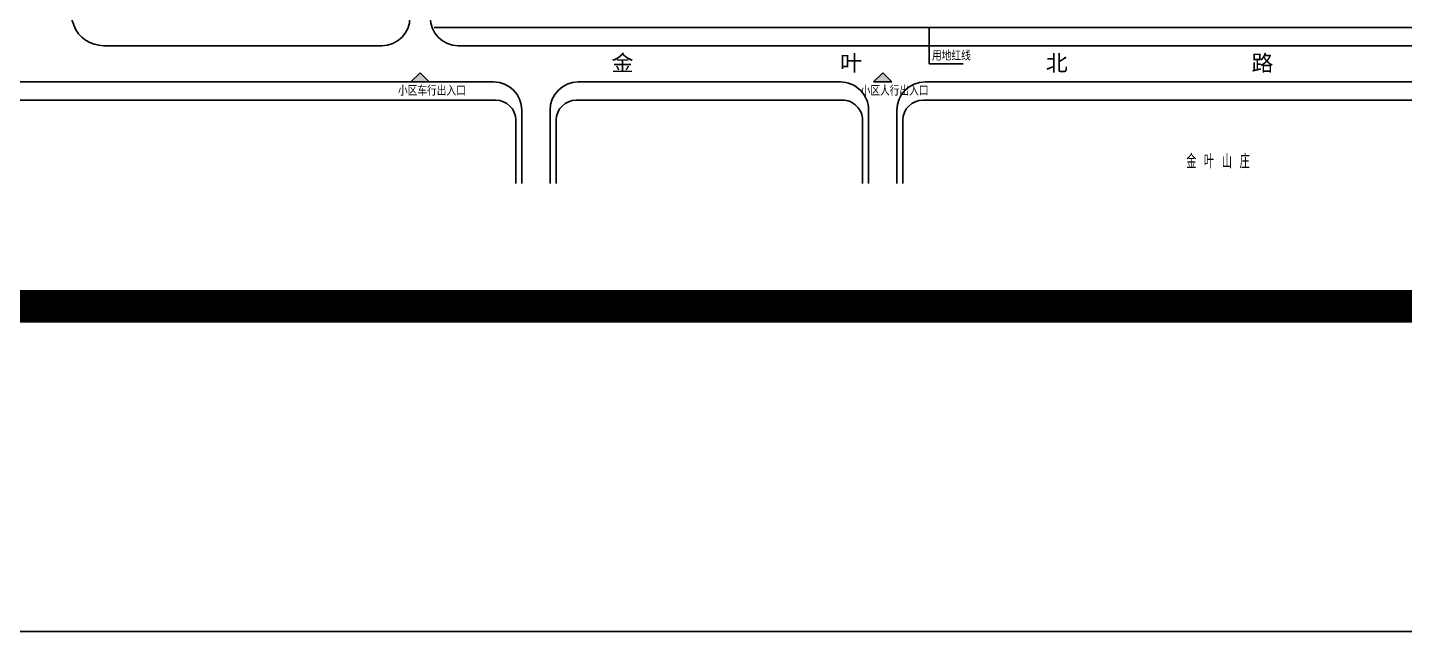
# Model space of a CAD drawing. Extents: x -34815 to 81416, y -425322 to 67478.
# Drawn here: x 676 to 4911, y -185122 to -183265 of the extents above; entities that cross this region are included whole.
import ezdxf

# ---------------------------------------------------------------- set-up
doc = ezdxf.new("R2010")
doc.units = 0
doc.header["$LTSCALE"] = 1000
doc.header["$MEASUREMENT"] = 0
doc.layers.add('PUB_TITLE', color=7, linetype='Continuous')
doc.layers.add('坯担层', color=7, linetype='Continuous')
doc.styles.add('_TCH_DIM', font='SIMPLEX', dxfattribs={"bigfont": 'GBCBIG'})
doc.styles.get("Standard").update_dxf_attribs({"font": 'gbenor.shx', "bigfont": 'gbcbig.shx'})
doc.styles.add('宋体', font='', dxfattribs={"width": 0.666667})
doc.styles.get('宋体').set_extended_font_data('SimSun')

# ---------------------------------------------------------------- blocks, each defined once
blk = doc.blocks.new('A1100图框')
at = {"layer": 'PUB_TITLE'}
blk.add_lwpolyline([(-2684, 8078), (81416, 8078), (81416, 67478), (-2684, 67478)], close=True, dxfattribs=at)
at = {"layer": 'PUB_TITLE', "const_width": 100}
blk.add_lwpolyline([(-184, 9078), (80416, 9078), (80416, 66478), (-184, 66478)], close=True, dxfattribs=at)
blk = doc.blocks.new('jhjuuoiuo')
at = {"linetype": 'Continuous'}
for points in [[(270860, 250437), (268610, 248187), (273110, 248187)], [(385660, 250437), (383410, 248187), (387910, 248187)]]:
    blk.add_hatch(color=9, dxfattribs=at).paths.add_polyline_path(points)
at = {"color": 9, "linetype": 'Continuous'}
for p, q in [((274360, 261687), (551860, 261687)), ((397193, 261687), (397193, 252687)), ((192367, 257187), (261360, 257187)), ((280360, 257187), (545860, 257187)), ((270860, 250437), (268610, 248187)), ((270860, 250437), (273110, 248187)), ((385660, 250437), (383410, 248187)), ((385660, 250437), (387910, 248187)), ((397193, 252687), (405607, 252687)), ((289123, 248187), (129880, 248187)), ((268610, 248187), (273110, 248187)), ((310123, 248187), (375160, 248187)), ((383410, 248187), (387910, 248187)), ((561909, 248187), (396160, 248187)), ((289623, 243687), (129880, 243687)), ((309623, 243687), (375660, 243687)), ((562409, 243687), (395660, 243687)), ((296123, 222973), (296123, 241187)), ((303123, 222973), (303123, 241187)), ((382160, 241187), (382160, 222973)), ((389160, 241187), (389160, 222973)), ((294623, 222973), (294623, 238687)), ((304623, 222973), (304623, 238687)), ((380660, 238687), (380660, 222973)), ((390660, 238687), (390660, 222973))]:
    blk.add_line(p, q, dxfattribs=at)
for centre, radius, start, end in [((192367, 265187), 8000, 133.25285, 270.00001), ((261360, 264187), 7000, 270, 360), ((280360, 264187), 7000, 180, 270), ((289123, 241187), 7000, 360, 90), ((310123, 241187), 7000, 90, 180), ((375160, 241187), 7000, 359.99997, 90.00001), ((396160, 241187), 7000, 90, 180), ((289623, 238687), 5000, 360, 90), ((309623, 238687), 5000, 90, 180), ((375660, 238687), 5000, 359.99997, 90.00001), ((395660, 238687), 5000, 90, 180)]:
    blk.add_arc(centre, radius, start, end, dxfattribs=at)
at = {"color": 9, "linetype": 'Continuous', "style": '_TCH_DIM'}
blk.add_text('用地红线', height=2531.9, dxfattribs=at).set_placement((397894, 253474))
at = {"color": 9, "linetype": 'Continuous'}
for s, height, rotation, style, p in [('金', 3987, 360, '宋体', (318390, 250904)), ('叶', 3987, 360, '宋体', (375099, 250904)), ('北', 3987, 360, '宋体', (426136, 250904)), ('路', 3987, 360, '宋体', (477174, 250904)), ('小区车行出入口', 2531.9, 0, '_TCH_DIM', (265390, 244774)), ('小区人行出入口', 2531.9, 0, '_TCH_DIM', (380190, 244774))]:
    blk.add_text(s, height=height, rotation=rotation, dxfattribs=dict(at, style=style)).set_placement(p)
blk.add_text('金 叶 山 庄', height=3500, rotation=360, dxfattribs=at).set_placement((460968, 226746))
blk = doc.blocks.new('区位图')
at = {"xscale": 0.01549518806859851, "yscale": 0.01549518806859851, "zscale": 0.01549518806859851}
blk.add_blockref('jhjuuoiuo', (158999.1, -172258.5), dxfattribs=at)

msp = doc.modelspace()

# ---------------------------------------------------------------- block references
msp.add_blockref('A1100图框', (0, -193200))
at = {"layer": '坯担层', "xscale": 0.7999999999883585, "yscale": 0.7999999999883585, "zscale": 0.7999999999883585}
msp.add_blockref('区位图', (-128674.1, -48702.1), dxfattribs=at)

doc.saveas('drawing.dxf')
